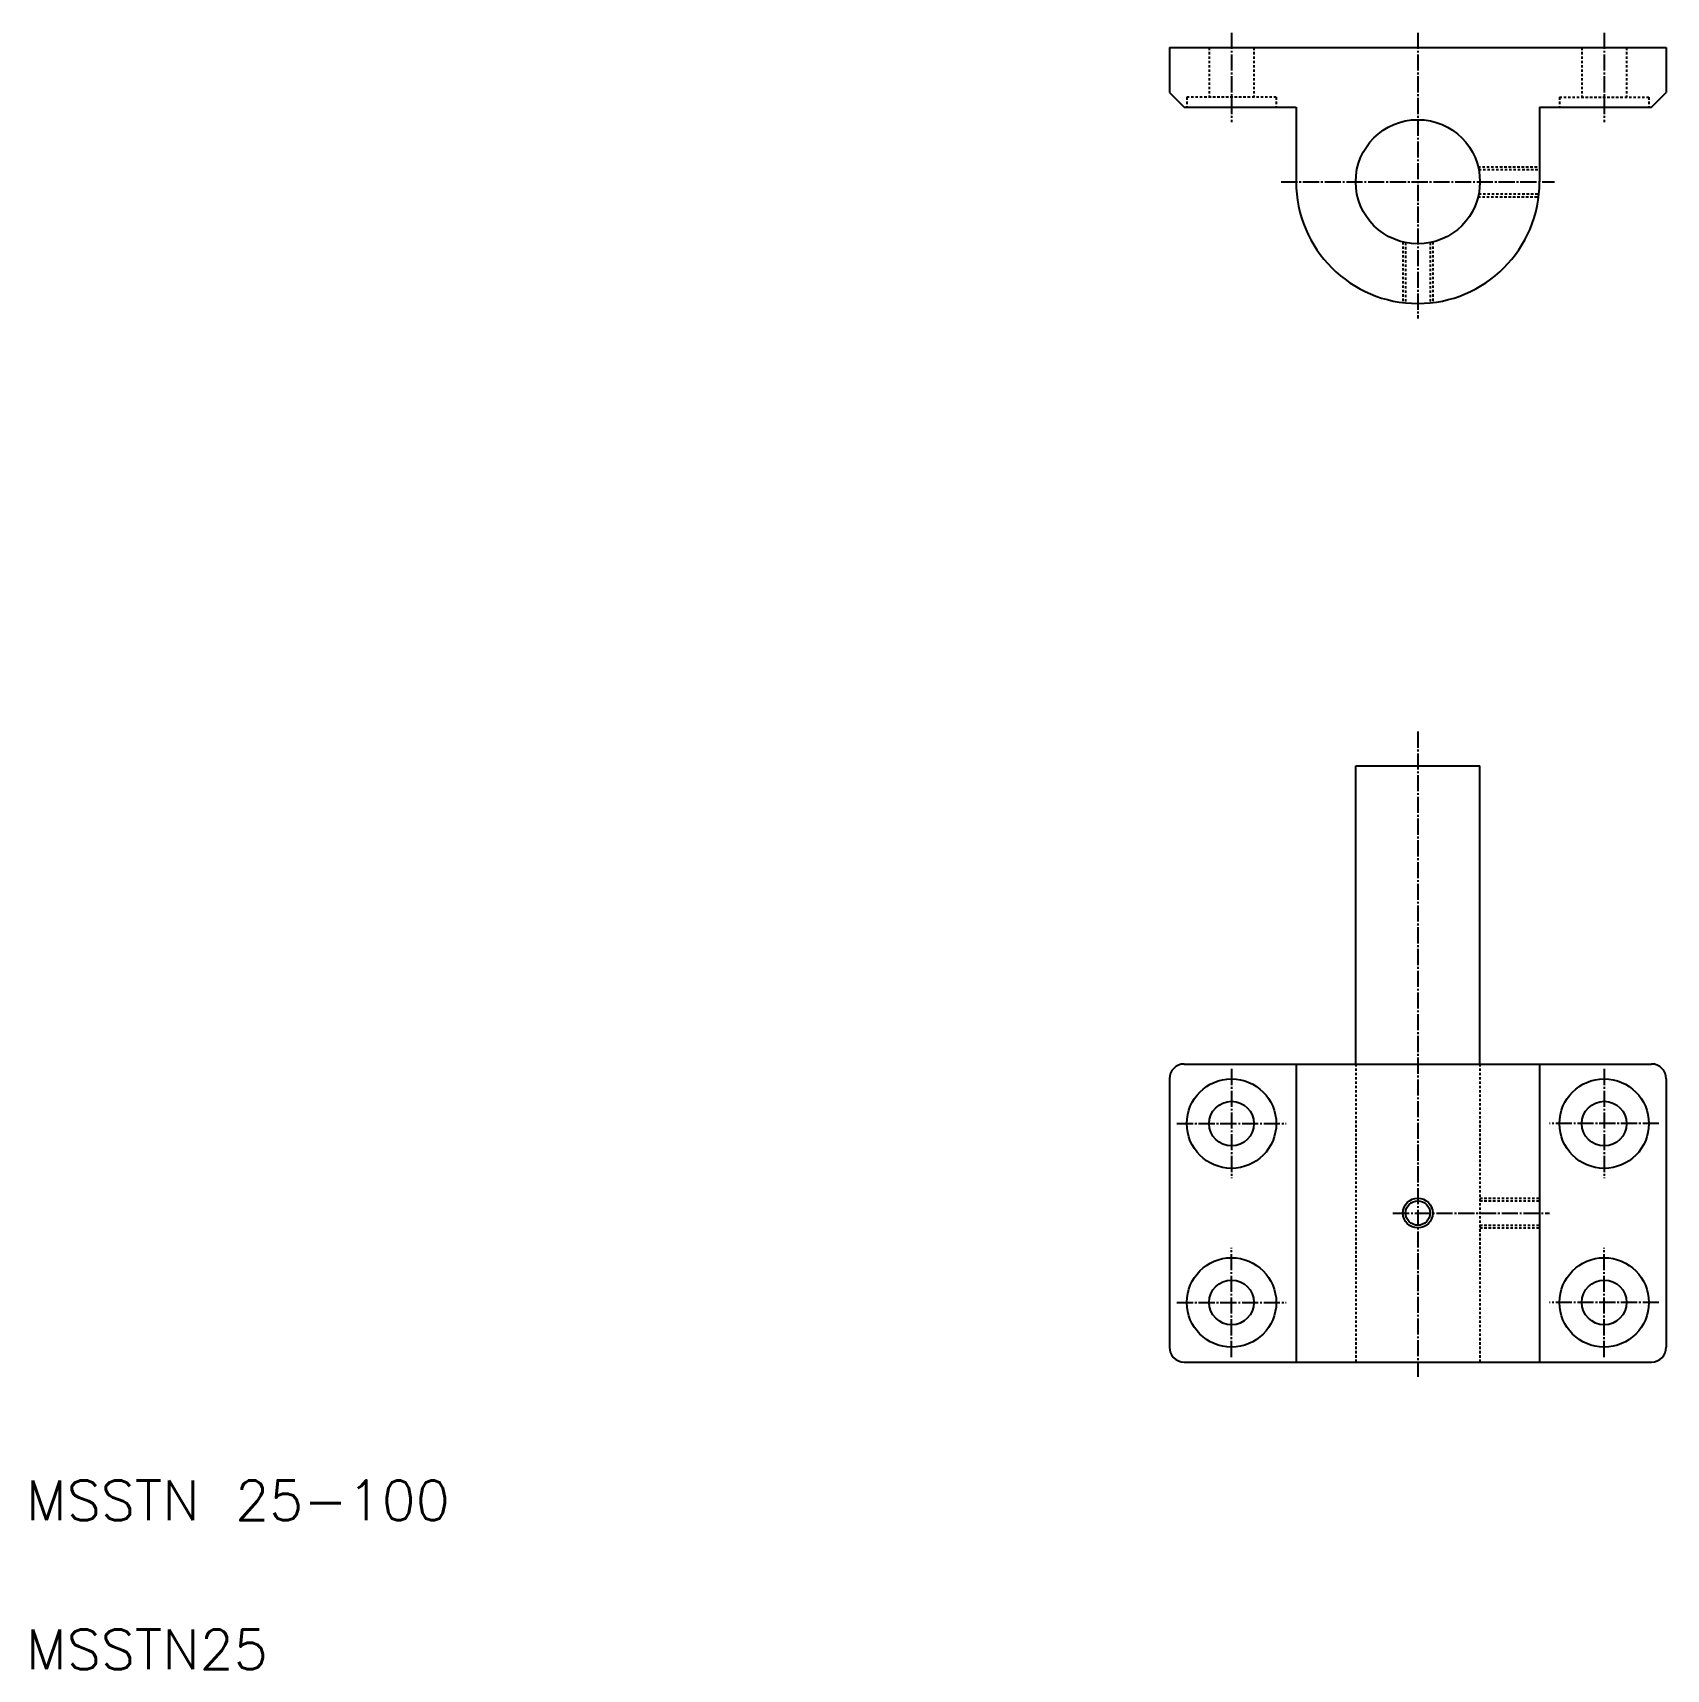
# Model space of a CAD drawing. Extents: x 21 to 350, y 20 to 349.
import ezdxf

# ---------------------------------------------------------------- set-up
doc = ezdxf.new("R2010")
doc.units = 0
doc.header["$LTSCALE"] = 0.25
doc.linetypes.add('CENTER', pattern=[17.5, 13, -1.5, 1.5, -1.5])
doc.linetypes.add('DASHED', pattern=[3.5, 2, -1.5])
doc.layers.get('0').update_dxf_attribs({"linetype": 'CONTINUOUS'})
doc.layers.add('CENTER', color=1, linetype='CENTER')
doc.styles.get("Standard").update_dxf_attribs({"font": 'txt', "bigfont": 'BIGFONT'})

msp = doc.modelspace()

# ---------------------------------------------------------------- linework, layer by layer
for p, q in [((250.13, 346.44), (350.13, 346.44)), ((250.13, 346.44), (250.13, 337.44)), ((350.13, 346.44), (350.13, 337.44)), ((250.13, 337.44), (253.13, 334.44)), ((347.13, 334.44), (350.13, 337.44)), ((253.13, 334.44), (275.63, 334.44)), ((275.63, 334.44), (275.63, 319.44)), ((324.63, 334.44), (347.13, 334.44)), ((324.63, 334.44), (324.63, 319.44)), ((287.63, 201.84), (312.63, 201.84)), ((287.63, 141.84), (287.63, 201.84)), ((312.63, 141.84), (312.63, 201.84)), ((253.13, 141.84), (347.13, 141.84)), ((275.63, 141.84), (275.63, 81.84)), ((324.63, 141.84), (324.63, 81.84)), ((250.13, 138.84), (250.13, 84.84)), ((350.13, 138.84), (350.13, 84.84)), ((253.13, 81.84), (347.13, 81.84)), ((276.63, 81.84), (276.63, 81.84)), ((300.13, 81.84), (300.13, 81.84))]:
    msp.add_line(p, q)
at = {"color": 3, "linetype": 'DASHED'}
for p, q in [((258.13, 346.44), (258.13, 336.44)), ((267.13, 346.44), (267.13, 336.44)), ((333.13, 346.44), (333.13, 336.44)), ((342.13, 346.44), (342.13, 336.44)), ((271.63, 336.44), (253.63, 336.44)), ((253.63, 336.44), (253.63, 334.44)), ((271.63, 336.44), (271.63, 334.44)), ((328.63, 336.44), (346.63, 336.44)), ((328.63, 336.44), (328.63, 334.44)), ((346.63, 336.44), (346.63, 334.44)), ((312.26, 322.44), (324.63, 322.44)), ((312.38, 321.9), (324.63, 321.9)), ((312.26, 316.44), (324.44, 316.44)), ((312.38, 316.98), (324.5, 316.98)), ((297.13, 307.31), (297.13, 295.13)), ((297.67, 307.19), (297.67, 295.07)), ((302.58, 307.19), (302.58, 295.07)), ((303.13, 307.31), (303.13, 295.13)), ((287.63, 141.84), (287.63, 81.84)), ((312.63, 141.84), (312.63, 81.84)), ((312.63, 114.84), (324.63, 114.84)), ((312.63, 114.3), (324.63, 114.3)), ((312.63, 109.39), (324.63, 109.39)), ((312.63, 108.84), (324.63, 108.84))]:
    msp.add_line(p, q, dxfattribs=at)
for centre, radius in [((300.13, 319.44), 12.5), ((262.63, 129.84), 9), ((337.63, 129.84), 9), ((262.63, 129.84), 4.5), ((337.63, 129.84), 4.5), ((300.13, 111.84), 2.46), ((262.63, 93.84), 9), ((337.63, 93.84), 9), ((262.63, 93.84), 4.5), ((337.63, 93.84), 4.5)]:
    msp.add_circle(centre, radius)
at = {"color": 3}
msp.add_circle((300.13, 111.84), 3, dxfattribs=at)
for centre, radius, start, end in [((300.13, 319.44), 24.5, 180, 0), ((253.13, 138.84), 3, 90, 180), ((347.13, 138.84), 3, 0, 90), ((253.13, 84.84), 3, 180, 270), ((347.13, 84.84), 3, 270, 0)]:
    msp.add_arc(centre, radius, start, end)
at = {"layer": 'CENTER', "color": 1, "linetype": 'CENTER'}
for p, q in [((262.63, 349.44), (262.63, 331.44)), ((300.13, 349.44), (300.13, 291.94)), ((337.63, 349.44), (337.63, 331.44)), ((272.63, 319.44), (327.63, 319.44)), ((300.13, 208.75), (300.13, 78.84)), ((262.63, 140.84), (262.63, 118.84)), ((337.63, 140.84), (337.63, 118.84)), ((251.63, 129.84), (273.63, 129.84)), ((348.63, 129.84), (326.63, 129.84)), ((295.13, 111.84), (326.63, 111.84)), ((262.63, 82.84), (262.63, 104.84)), ((337.63, 82.84), (337.63, 104.84)), ((251.63, 93.84), (273.63, 93.84)), ((348.63, 93.84), (326.63, 93.84))]:
    msp.add_line(p, q, dxfattribs=at)

# ---------------------------------------------------------------- texts
for s, p in [('MSSTN 25-100', (20, 50)), ('MSSTN25', (20, 20))]:
    msp.add_text(s, height=8).set_placement(p)

doc.saveas('drawing.dxf')
